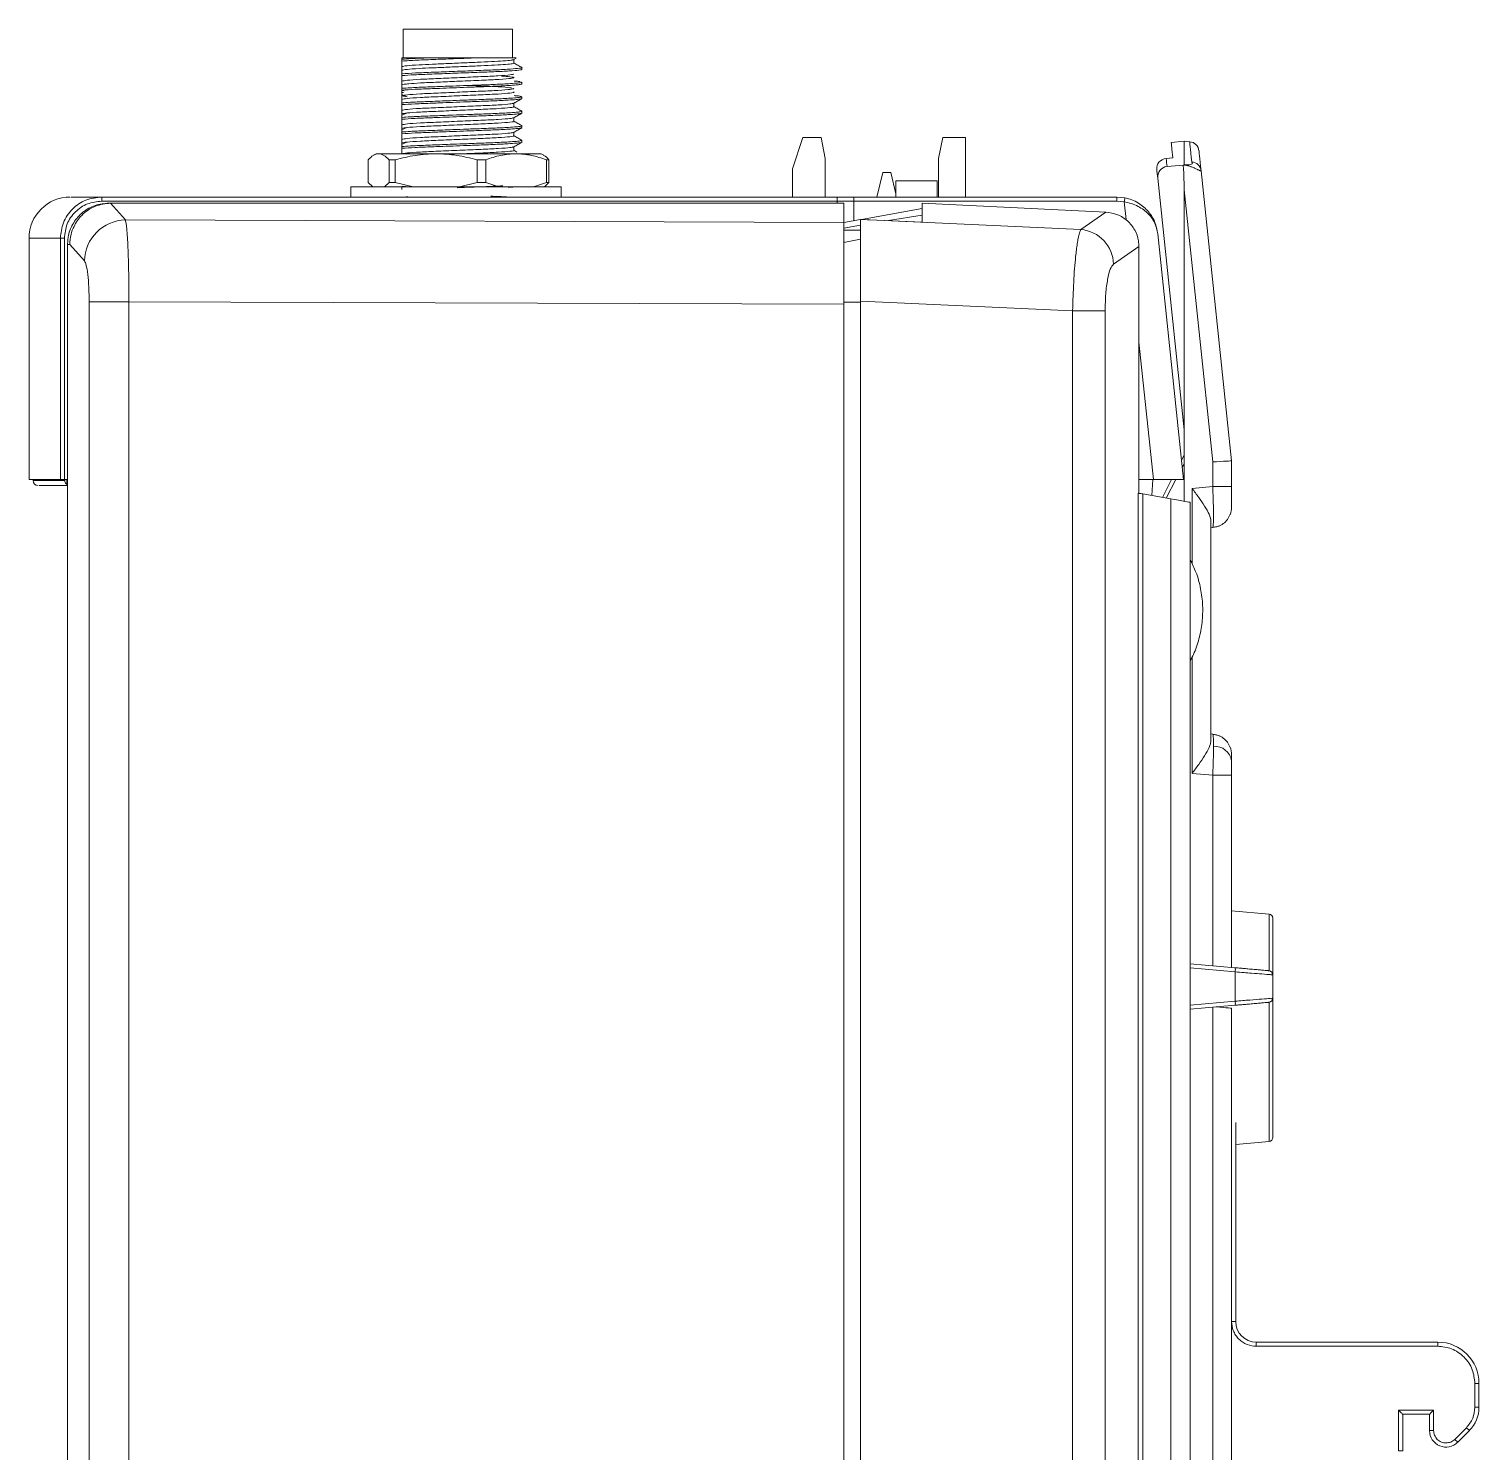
# Model space of a CAD drawing. Header units: millimetres. Extents: x 15 to 836, y 5 to 589.
# Drawn here: x 629.4 to 699.7, y 360.1 to 429 of the extents above; entities that cross this region are included whole.
import ezdxf

# ---------------------------------------------------------------- set-up
doc = ezdxf.new("R2010")
doc.units = ezdxf.units.MM

msp = doc.modelspace()

# ---------------------------------------------------------------- linework, layer by layer
at = {"color": 7, "linetype": 'Continuous', "lineweight": 15}
for p, q in [((647.541, 429.032), (647.541, 427.632)), ((652.841, 429.032), (647.541, 429.032)), ((652.841, 427.632), (652.841, 429.032)), ((647.478, 427.632), (647.478, 427.567)), ((648.763, 427.632), (651.088, 427.632)), ((652.903, 427.547), (653.021, 427.615)), ((647.478, 427.567), (647.478, 427.479)), ((647.478, 427.208), (647.478, 427.031)), ((652.894, 427.385), (652.907, 427.382)), ((652.909, 427.378), (652.909, 427.551)), ((653.291, 427.069), (653.291, 427.157)), ((647.478, 426.861), (647.478, 426.773)), ((647.478, 426.773), (647.478, 426.502)), ((647.478, 426.502), (647.478, 426.326)), ((653.27, 426.458), (653.291, 426.452)), ((653.291, 426.364), (653.291, 426.452)), ((647.463, 425.854), (647.721, 425.743)), ((647.478, 426.156), (647.478, 426.067)), ((647.478, 426.067), (647.478, 425.797)), ((647.478, 426.042), (647.586, 426.036)), ((647.478, 425.954), (647.557, 425.949)), ((647.478, 425.784), (647.478, 425.885)), ((647.563, 425.811), (647.478, 425.797)), ((647.478, 425.797), (647.478, 425.62)), ((647.478, 425.784), (647.725, 425.743)), ((647.478, 425.62), (647.478, 425.45)), ((652.909, 426.143), (652.875, 426.136)), ((653.291, 425.658), (653.291, 425.746)), ((647.721, 424.956), (647.462, 424.845)), ((647.478, 425.45), (647.478, 425.362)), ((647.478, 425.362), (647.478, 425.091)), ((647.478, 425.078), (647.478, 425.179)), ((647.478, 425.091), (647.478, 424.915)), ((647.478, 424.631), (647.478, 424.902)), ((647.478, 424.814), (647.478, 424.745)), ((652.909, 425.261), (652.909, 425.434)), ((653.27, 425.047), (653.291, 425.041)), ((653.291, 424.953), (653.291, 425.041)), ((647.721, 424.251), (647.462, 424.139)), ((647.478, 424.745), (647.478, 424.656)), ((647.478, 424.656), (647.478, 424.386)), ((647.478, 424.373), (647.478, 424.473)), ((647.478, 424.386), (647.478, 424.209)), ((647.478, 423.926), (647.478, 424.196)), ((647.478, 424.109), (647.478, 424.039)), ((652.909, 424.556), (652.909, 424.729)), ((653.27, 424.341), (653.291, 424.335)), ((653.291, 424.247), (653.291, 424.335)), ((647.721, 423.545), (647.462, 423.433)), ((647.478, 424.039), (647.478, 423.951)), ((647.478, 423.951), (647.478, 423.68)), ((647.478, 423.667), (647.478, 423.768)), ((647.478, 423.68), (647.478, 423.504)), ((647.478, 423.22), (647.478, 423.491)), ((647.478, 423.403), (647.478, 423.333)), ((652.909, 423.85), (652.909, 424.023)), ((653.27, 423.636), (653.291, 423.63)), ((653.291, 423.541), (653.291, 423.63)), ((666.419, 422.245), (666.927, 423.769)), ((666.927, 423.769), (667.803, 423.769)), ((667.803, 423.769), (668.007, 422.753)), ((673.506, 422.753), (673.709, 423.769)), ((673.709, 423.769), (674.801, 423.769)), ((673.709, 423.769), (673.709, 423.769)), ((674.801, 423.769), (674.801, 420.883)), ((685.412, 423.587), (684.787, 423.533)), ((685.679, 423.564), (685.412, 423.587)), ((685.412, 422.438), (685.412, 423.587)), ((645.838, 421.583), (645.838, 422.683)), ((645.838, 421.583), (645.838, 422.683)), ((646.222, 422.983), (646.094, 422.906)), ((646.094, 422.906), (646.094, 422.906)), ((646.222, 422.983), (646.345, 422.983)), ((646.345, 422.983), (649.137, 422.983)), ((646.853, 422.683), (647.153, 422.683)), ((646.853, 422.683), (646.853, 421.583)), ((647.153, 421.583), (647.153, 422.683)), ((647.478, 423.333), (647.478, 423.245)), ((647.478, 423.245), (647.478, 422.975)), ((649.137, 422.983), (653.014, 422.983)), ((651.121, 422.683), (651.537, 422.683)), ((651.121, 422.683), (651.121, 421.583)), ((651.537, 421.583), (651.537, 422.683)), ((652.909, 423.145), (652.909, 423.318)), ((653.053, 423.065), (652.909, 423.148)), ((653.053, 423.065), (652.909, 423.148)), ((653.014, 422.983), (654.222, 422.983)), ((653.272, 422.983), (653.272, 422.984)), ((654.222, 422.983), (654.222, 422.983)), ((654.35, 422.906), (654.222, 422.983)), ((654.35, 422.906), (654.35, 422.906)), ((654.49, 422.683), (654.49, 421.583)), ((654.49, 422.683), (654.607, 422.683)), ((654.607, 421.583), (654.607, 422.683)), ((654.607, 421.583), (654.607, 422.683)), ((668.007, 422.753), (668.007, 420.883)), ((673.506, 420.883), (673.506, 422.753)), ((684.867, 422.779), (684.541, 422.747)), ((666.419, 420.883), (666.419, 422.245)), ((670.796, 422.067), (670.511, 420.883)), ((671.186, 422.067), (670.796, 422.067)), ((671.432, 421.044), (671.186, 422.067)), ((684.581, 422.36), (685.371, 422.43)), ((687.712, 408.087), (686.234, 422.151)), ((645.003, 421.383), (645.003, 420.883)), ((645.003, 421.383), (655.203, 421.383)), ((646.058, 421.383), (645.838, 421.583)), ((646.853, 421.583), (646.633, 421.383)), ((647.153, 421.583), (646.853, 421.583)), ((648.014, 421.383), (647.153, 421.583)), ((647.478, 421.387), (647.644, 421.415)), ((647.478, 421.252), (647.478, 421.374)), ((651.121, 421.583), (650.26, 421.383)), ((651.537, 421.583), (651.121, 421.583)), ((652.178, 421.383), (651.537, 421.583)), ((654.49, 421.583), (653.849, 421.383)), ((654.386, 421.383), (654.607, 421.583)), ((654.607, 421.583), (654.49, 421.583)), ((655.203, 420.883), (655.203, 421.383)), ((671.432, 421.672), (671.432, 420.883)), ((671.432, 421.672), (673.432, 421.672)), ((673.432, 420.883), (673.432, 421.672)), ((684.13, 421.798), (685.412, 409.593)), ((632.918, 420.683), (668.589, 420.683)), ((632.923, 420.883), (668.591, 420.883)), ((633.272, 420.587), (633.37, 420.587)), ((634.062, 419.768), (633.342, 420.587)), ((633.342, 420.587), (633.37, 420.587)), ((633.37, 420.587), (668.912, 420.587)), ((647.624, 420.882), (647.74, 420.901)), ((668.589, 420.683), (668.589, 420.587)), ((668.589, 420.683), (669.389, 420.683)), ((668.591, 420.883), (669.386, 420.883)), ((668.912, 420.587), (668.912, 419.648)), ((669.386, 420.883), (682.148, 420.883)), ((669.389, 419.725), (669.389, 420.683)), ((669.389, 420.683), (682.153, 420.683)), ((672.712, 420.587), (681.616, 420.147)), ((672.712, 419.67), (672.712, 420.587)), ((682.148, 420.883), (682.538, 420.844)), ((682.153, 420.683), (682.505, 420.648)), ((685.412, 421.233), (685.412, 409.593)), ((686.8, 408.035), (685.412, 421.233)), ((669.758, 419.792), (672.712, 420.327)), ((672.712, 420.01), (671.073, 419.737)), ((680.406, 419.304), (681.616, 420.147)), ((668.912, 419.648), (634.062, 419.768)), ((668.912, 419.639), (669.712, 419.784)), ((668.912, 415.682), (668.912, 419.648)), ((669.712, 419.511), (668.912, 419.378)), ((668.912, 419.282), (669.712, 419.272)), ((669.712, 415.835), (669.712, 419.794)), ((670.159, 419.775), (680.406, 419.304)), ((670.159, 419.775), (672.712, 419.67)), ((629.389, 418.883), (629.389, 407.183)), ((630.91, 418.883), (631.104, 418.883)), ((630.91, 407.183), (630.91, 418.883)), ((631.104, 407.183), (631.104, 418.883)), ((631.266, 418.78), (631.257, 418.587)), ((631.257, 418.587), (631.257, 269.087)), ((631.257, 418.587), (631.367, 418.587)), ((632.078, 417.785), (631.367, 418.587)), ((668.912, 418.679), (669.712, 418.838)), ((668.912, 418.688), (668.959, 418.688)), ((683.22, 418.475), (681.986, 417.621)), ((683.22, 418.475), (683.22, 406.512)), ((684.137, 419.092), (685.389, 407.183)), ((632.305, 415.801), (634.235, 415.801)), ((632.305, 271.873), (632.305, 415.801)), ((634.235, 415.801), (668.912, 415.682)), ((634.235, 271.873), (634.235, 415.801)), ((668.912, 271.993), (668.912, 415.682)), ((669.712, 415.835), (680.004, 415.362)), ((669.712, 271.839), (669.712, 415.835)), ((680.004, 415.362), (680.004, 272.312)), ((681.581, 415.362), (680.004, 415.362)), ((681.581, 415.362), (681.581, 272.312)), ((685.412, 409.593), (685.412, 406.125)), ((685.412, 408.356), (685.29, 408.12)), ((686.8, 406.837), (686.8, 408.035)), ((687.712, 406.837), (687.712, 408.087)), ((629.389, 407.183), (630.91, 407.183)), ((629.589, 407.183), (629.589, 407.133)), ((630.91, 407.183), (631.104, 407.183)), ((631.104, 407.183), (631.218, 407.183)), ((631.121, 407.133), (631.121, 407.183)), ((631.218, 406.943), (631.218, 407.183)), ((683.92, 407.183), (683.22, 407.183)), ((683.889, 407.183), (683.848, 406.401)), ((685.389, 407.183), (683.92, 407.183)), ((684.807, 407.183), (684.357, 406.311)), ((631.257, 406.92), (631.218, 406.943)), ((683.179, 281.156), (683.179, 406.519)), ((683.413, 281.197), (683.413, 406.478)), ((683.413, 406.478), (684.765, 406.239)), ((686.8, 406.837), (685.8, 406.75)), ((687.712, 406.837), (686.8, 406.837)), ((684.765, 406.239), (684.765, 281.435)), ((685.712, 281.602), (685.712, 406.072)), ((686.712, 394.523), (686.712, 405.152)), ((686.8, 404.845), (686.712, 404.837)), ((686.8, 404.845), (686.807, 404.865)), ((686.8, 394.83), (686.712, 394.837)), ((685.8, 392.925), (686.8, 392.837)), ((686.8, 383.592), (686.8, 392.837)), ((687.712, 392.837), (686.8, 392.837)), ((687.712, 383.512), (687.712, 392.837)), ((689.53, 386.103), (687.712, 386.262)), ((689.53, 386.103), (689.53, 383.353)), ((685.712, 383.687), (687.887, 383.497)), ((687.887, 383.298), (687.887, 381.877)), ((689.65, 383.159), (689.712, 383.154)), ((689.712, 382.021), (689.712, 383.154)), ((687.887, 381.678), (685.712, 381.487)), ((686.8, 303.592), (686.8, 381.582)), ((687.712, 303.512), (687.712, 381.531)), ((689.53, 381.821), (689.53, 375.071)), ((687.912, 375.992), (687.912, 366.337)), ((687.912, 374.93), (689.53, 375.071)), ((687.712, 366.337), (687.912, 366.337)), ((688.912, 365.337), (688.912, 365.137)), ((697.712, 365.337), (688.912, 365.337)), ((697.712, 365.137), (688.912, 365.137)), ((697.712, 365.137), (697.712, 365.337)), ((699.512, 362.178), (699.512, 363.337)), ((699.512, 363.337), (699.712, 363.337)), ((699.712, 362.178), (699.712, 363.337)), ((699.512, 362.178), (699.712, 362.178)), ((695.812, 362.037), (697.512, 362.037)), ((695.812, 360.057), (695.812, 362.037)), ((696.012, 360.057), (696.012, 361.837)), ((696.012, 361.837), (697.312, 361.837)), ((697.312, 361.837), (697.312, 361.046)), ((697.512, 362.037), (697.512, 361.046)), ((697.512, 361.046), (697.312, 361.046)), ((698.537, 360.622), (699.102, 361.188)), ((698.678, 360.481), (699.244, 361.046)), ((699.102, 361.188), (699.244, 361.046)), ((698.537, 360.622), (698.678, 360.481)), ((696.012, 360.057), (695.812, 360.057))]:
    msp.add_line(p, q, dxfattribs=at)
at = {"color": 8, "linetype": 'Continuous', "lineweight": 15}
for p, q in [((682.505, 420.648), (682.594, 419.795)), ((629.389, 418.883), (630.91, 418.883)), ((669.712, 415.786), (668.912, 415.786)), ((683.22, 413.84), (683.92, 407.183)), ((685.412, 407.954), (685.326, 407.785)), ((685.015, 407.183), (684.547, 406.278)), ((631.121, 407.133), (629.589, 407.133)), ((685.8, 403.085), (685.8, 406.75)), ((685.8, 392.925), (685.8, 398.571)), ((687.887, 383.298), (685.712, 383.488)), ((685.712, 381.687), (687.887, 381.877))]:
    msp.add_line(p, q, dxfattribs=at)
at = {"color": 7, "linetype": 'Continuous', "lineweight": 15, "flags": 128}
for points in [[(684.787, 423.533), (684.796, 423.449), (684.823, 423.197), (684.867, 422.779)], [(683.179, 406.519), (683.191, 406.517), (683.212, 406.513), (683.241, 406.508), (683.277, 406.502), (683.319, 406.494), (683.365, 406.486), (683.413, 406.478)], [(685.712, 406.072), (685.695, 406.076), (685.641, 406.085), (685.555, 406.1), (685.438, 406.121), (685.295, 406.146), (685.131, 406.175), (684.952, 406.206), (684.765, 406.239)], [(687.142, 404.938), (686.982, 404.878), (686.8, 404.845)], [(687.142, 394.737), (686.982, 394.797), (686.8, 394.83)], [(687.712, 381.531), (687.695, 381.533), (687.642, 381.537), (687.557, 381.545), (687.442, 381.555), (687.301, 381.567), (687.139, 381.581), (686.962, 381.597)], [(696.012, 361.837), (696.009, 361.84), (696, 361.849), (695.986, 361.864), (695.966, 361.884), (695.941, 361.909), (695.912, 361.937), (695.881, 361.969), (695.847, 362.003), (695.812, 362.037)], [(697.512, 362.037), (697.478, 362.003), (697.444, 361.969), (697.412, 361.937), (697.384, 361.909), (697.359, 361.884), (697.339, 361.864), (697.325, 361.849), (697.316, 361.84), (697.312, 361.837)]]:
    msp.add_lwpolyline(points, dxfattribs=at)
at = {"color": 7, "linetype": 'Continuous', "lineweight": 15}
for centre, radius, start, end in [((685.635, 423.066), 0.5, 6, 85.00001), ((685.745, 422.096), 0.493, 6.4393, 85.81249), ((631.389, 418.883), 2, 90, 180), ((634.834, 420.733), 1.916, 175.50883, 181.49303), ((680.239, 420.733), 1.915, 358.50486, 4.49407), ((680.614, 421.075), 1.938, 347.28282, 353.16937), ((634.1, 417.746), 2.022, 91.07086, 178.8904), ((680.26, 417.584), 1.727, 1.24154, 85.13566), ((629.839, 407.133), 0.25, 180, 270), ((686.712, 405.841), 1, 338.3159, 0), ((686.875, 393.394), 0.851, 10.01545, 92.66585), ((686.712, 393.834), 1, 0, 21.6841), ((689.512, 385.904), 0.2, 0, 85), ((687.31, 383.397), 0.585, 350.19735, 9.80265), ((689.512, 383.154), 0.2, 0, 85), ((687.31, 381.777), 0.585, 350.19747, 9.80253), ((689.512, 382.021), 0.2, 275, 0), ((689.512, 375.271), 0.2, 275, 360), ((688.912, 366.337), 1, 180, 270), ((697.712, 363.337), 2, 0, 90), ((698.112, 362.178), 1.6, 315, 0), ((698.112, 361.046), 0.8, 180, 315)]:
    msp.add_arc(centre, radius, start, end, dxfattribs=at)
for centre, major_axis, ratio, start_param, end_param in [((673.939, 529.569), (11.431, -108.754), 0.009145, 0.086787, 0.171647), ((668.591, 420.683), (0, 0.2), 0.013091, 0, 1.570796), ((669.386, 420.683), (0, 0.2), 0.013091, 4.712389, 6.283185), ((685.334, 415.108), (114.179, -5.264), 0.034995, 1.705712, 1.709655), ((686.712, 408.035), (1, 0.052), 0.004572, 4.799416, 6.283185)]:
    msp.add_ellipse(centre, major_axis=major_axis, ratio=ratio, start_param=start_param, end_param=end_param, dxfattribs=at)
for points, knots in [([(651.088, 427.632), (650.759, 427.62), (650.1, 427.595), (649.088, 427.556), (648.129, 427.522), (647.703, 427.493), (647.478, 427.479)], [0, 0, 0, 0, 0.238091, 0.476182, 0.724575, 1, 1, 1, 1]), ([(647.478, 427.632), (647.622, 427.632), (647.915, 427.632), (648.477, 427.632), (648.763, 427.632)], [0, 0, 0, 0, 0.490968, 1, 1, 1, 1]), ([(648.763, 427.632), (648.465, 427.62), (647.947, 427.6), (647.618, 427.577), (647.478, 427.567)], [0, 0, 0, 0, 0.5744537, 1, 1, 1, 1]), ([(651.088, 427.632), (651.392, 427.632), (652, 427.632), (652.653, 427.632), (653.02, 427.632), (653.013, 427.632), (653.011, 427.632)], [0, 0, 0, 0, 0.276951, 0.554382, 0.829093, 1, 1, 1, 1]), ([(647.478, 427.454), (647.478, 427.483), (647.478, 427.518), (647.478, 427.546), (647.478, 427.551)], [0, 0, 0, 0, 0.809986, 1, 1, 1, 1]), ([(652.877, 427.547), (652.867, 427.54), (652.84, 427.523), (652.53, 427.492), (652.006, 427.457), (651.319, 427.427), (650.534, 427.393), (649.711, 427.357), (648.937, 427.324), (648.225, 427.291), (647.649, 427.249), (647.535, 427.221), (647.478, 427.208)], [0, 0, 0, 0, 0.061595, 0.162138, 0.262201, 0.358336, 0.457341, 0.558225, 0.656484, 0.753062, 0.877575, 1, 1, 1, 1]), ([(647.478, 427.479), (647.478, 427.455), (647.478, 427.383), (647.478, 427.273), (647.478, 427.231), (647.478, 427.208)], [0, 0, 0, 0, 0.181004, 0.543206, 1, 1, 1, 1]), ([(652.896, 427.378), (652.885, 427.369), (652.859, 427.349), (652.532, 427.315), (652.006, 427.28), (651.319, 427.25), (650.534, 427.216), (649.711, 427.181), (648.937, 427.148), (648.225, 427.115), (647.649, 427.073), (647.535, 427.045), (647.478, 427.031)], [0, 0, 0, 0, 0.082115, 0.18046, 0.278334, 0.372367, 0.469207, 0.567885, 0.663995, 0.75846, 0.880252, 1, 1, 1, 1]), ([(647.478, 426.861), (647.677, 426.875), (648.075, 426.901), (648.992, 426.935), (650.023, 426.975), (651.079, 427.015), (652.03, 427.049), (652.787, 427.088), (653.178, 427.126), (653.338, 427.147), (653.291, 427.157), (653.291, 427.157)], [0, 0, 0, 0, 0.128033, 0.256066, 0.384068, 0.512087, 0.640117, 0.768119, 0.896133, 0.999975, 1, 1, 1, 1]), ([(647.478, 426.773), (647.667, 426.786), (648.046, 426.811), (648.924, 426.845), (649.934, 426.883), (650.993, 426.924), (651.957, 426.958), (652.734, 426.996), (653.166, 427.036), (653.34, 427.058), (653.291, 427.069), (653.291, 427.069)], [0, 0, 0, 0, 0.122709, 0.245419, 0.373416, 0.501426, 0.629453, 0.757451, 0.885457, 0.999975, 1, 1, 1, 1]), ([(647.478, 427.031), (647.478, 427.026), (647.478, 427.017), (647.478, 426.963), (647.478, 426.916), (647.478, 426.879), (647.478, 426.861)], [0, 0, 0, 0, 0.431061, 0.646292, 0.823018, 1, 1, 1, 1]), ([(653.286, 427.163), (653.222, 427.2), (653.094, 427.274), (652.967, 427.348), (652.903, 427.385)], [0, 0, 0, 0, 0.50005, 1, 1, 1, 1]), ([(647.478, 426.502), (647.539, 426.517), (647.661, 426.545), (648.323, 426.592), (649.228, 426.631), (650.28, 426.676), (651.32, 426.721), (652.188, 426.76), (652.792, 426.807), (652.871, 426.835), (652.909, 426.849)], [0, 0, 0, 0, 0.125124, 0.25208, 0.374054, 0.500628, 0.626414, 0.748758, 0.87607, 1, 1, 1, 1]), ([(653.291, 426.452), (653.275, 426.443), (653.245, 426.428), (653.014, 426.402), (652.611, 426.373), (651.926, 426.34), (651.19, 426.314), (650.524, 426.288), (649.832, 426.262), (648.943, 426.228), (648.332, 426.205), (648.01, 426.189), (647.768, 426.176), (647.604, 426.165), (647.478, 426.156)], [0, 0, 0, 0, 0.089836, 0.161667, 0.251339, 0.375868, 0.498131, 0.542001, 0.625698, 0.75123, 0.872884, 0.887724, 0.913883, 1, 1, 1, 1]), ([(647.808, 426.376), (647.721, 426.367), (647.548, 426.35), (647.501, 426.334), (647.478, 426.326)], [0, 0, 0, 0, 0.5067354, 1, 1, 1, 1]), ([(653.291, 426.364), (653.275, 426.355), (653.245, 426.34), (653.014, 426.314), (652.611, 426.285), (651.926, 426.252), (651.19, 426.225), (650.524, 426.2), (649.955, 426.178), (649.391, 426.157), (648.76, 426.133), (648.06, 426.107), (647.675, 426.081), (647.478, 426.067)], [0, 0, 0, 0, 0.089833, 0.161664, 0.25134, 0.375869, 0.498132, 0.542001, 0.6257, 0.705931, 0.751631, 0.873286, 1, 1, 1, 1]), ([(647.478, 426.156), (647.478, 426.178), (647.478, 426.239), (647.478, 426.31), (647.478, 426.321), (647.478, 426.326)], [0, 0, 0, 0, 0.215215, 0.6056916, 1, 1, 1, 1]), ([(647.808, 426.376), (647.981, 426.389), (648.347, 426.417), (649.189, 426.452), (649.832, 426.48), (650.136, 426.494)], [0, 0, 0, 0, 0.3212121, 0.6796407, 1, 1, 1, 1]), ([(652.908, 426.669), (652.852, 426.654), (652.74, 426.624), (652.051, 426.576), (651.104, 426.536), (650.211, 426.497), (649.726, 426.476), (649.591, 426.47)], [0, 0, 0, 0, 0.227069, 0.458082, 0.680195, 0.910972, 1, 1, 1, 1]), ([(650.791, 426.294), (650.965, 426.286), (651.476, 426.264), (652.178, 426.232), (652.716, 426.192), (652.788, 426.171), (652.812, 426.164)], [0, 0, 0, 0, 0.167726, 0.494497, 0.834538, 1, 1, 1, 1]), ([(652.82, 426.653), (652.857, 426.66), (652.976, 426.68), (652.81, 426.71), (652.454, 426.736), (652.304, 426.747)], [0, 0, 0, 0, 0.208649, 0.66667, 1, 1, 1, 1]), ([(652.904, 426.671), (652.906, 426.672), (652.973, 426.686), (652.845, 426.7), (652.72, 426.713)], [0, 0, 0, 0, 0.025021, 1, 1, 1, 1]), ([(652.918, 426.506), (652.952, 426.504), (653.091, 426.494), (653.156, 426.485), (653.205, 426.478)], [0, 0, 0, 0, 0.240849, 1, 1, 1, 1]), ([(652.909, 426.143), (652.871, 426.129), (652.792, 426.102), (652.188, 426.054), (651.32, 426.015), (650.28, 425.971), (649.228, 425.925), (648.323, 425.886), (647.661, 425.84), (647.539, 425.811), (647.478, 425.797)], [0, 0, 0, 0, 0.12393, 0.251242, 0.373586, 0.499372, 0.625946, 0.74792, 0.874876, 1, 1, 1, 1]), ([(652.875, 425.974), (652.888, 425.972), (652.975, 425.955), (652.751, 425.925), (652.199, 425.878), (651.317, 425.839), (650.281, 425.794), (649.228, 425.749), (648.323, 425.71), (647.661, 425.663), (647.539, 425.635), (647.478, 425.62)], [0, 0, 0, 0, 0.02134, 0.142626, 0.267221, 0.386953, 0.510056, 0.633928, 0.753299, 0.877546, 1, 1, 1, 1]), ([(653.291, 425.746), (653.275, 425.738), (653.245, 425.722), (653.014, 425.697), (652.611, 425.668), (651.926, 425.634), (651.19, 425.608), (650.524, 425.582), (649.832, 425.556), (648.943, 425.523), (648.332, 425.499), (648.01, 425.483), (647.768, 425.471), (647.604, 425.459), (647.478, 425.45)], [0, 0, 0, 0, 0.089836, 0.161667, 0.251339, 0.375868, 0.498131, 0.542001, 0.625698, 0.75123, 0.872885, 0.887724, 0.913883, 1, 1, 1, 1]), ([(653.27, 425.652), (653.257, 425.645), (653.229, 425.632), (653.012, 425.609), (652.611, 425.579), (651.925, 425.546), (651.19, 425.52), (650.524, 425.494), (649.955, 425.473), (649.391, 425.451), (648.76, 425.427), (648.06, 425.401), (647.675, 425.375), (647.478, 425.362)], [0, 0, 0, 0, 0.069728, 0.143147, 0.234803, 0.362083, 0.487047, 0.531885, 0.617432, 0.699435, 0.746144, 0.870487, 1, 1, 1, 1]), ([(652.903, 425.431), (652.967, 425.468), (653.095, 425.541), (653.222, 425.615), (653.286, 425.652)], [0, 0, 0, 0, 0.499917, 1, 1, 1, 1]), ([(652.909, 425.434), (652.971, 425.47), (653.097, 425.543), (653.222, 425.615), (653.286, 425.652)], [0, 0, 0, 0, 0.491695, 1, 1, 1, 1]), ([(652.916, 425.801), (652.95, 425.799), (653.089, 425.789), (653.238, 425.77), (653.272, 425.755), (653.291, 425.746)], [0, 0, 0, 0, 0.1265093, 0.5146235, 1, 1, 1, 1]), ([(652.876, 425.43), (652.842, 425.419), (652.766, 425.393), (652.186, 425.349), (651.32, 425.31), (650.28, 425.265), (649.228, 425.219), (648.323, 425.181), (647.661, 425.134), (647.539, 425.105), (647.478, 425.091)], [0, 0, 0, 0, 0.104932, 0.235005, 0.360002, 0.488516, 0.617834, 0.742453, 0.872163, 1, 1, 1, 1]), ([(652.876, 425.268), (652.888, 425.266), (652.975, 425.25), (652.751, 425.22), (652.199, 425.172), (651.317, 425.133), (650.281, 425.089), (649.228, 425.043), (648.323, 425.004), (647.661, 424.958), (647.539, 424.929), (647.478, 424.915)], [0, 0, 0, 0, 0.020828, 0.142177, 0.266837, 0.386632, 0.509799, 0.633736, 0.75317, 0.877482, 1, 1, 1, 1]), ([(653.291, 425.041), (653.275, 425.032), (653.245, 425.017), (653.014, 424.991), (652.611, 424.962), (651.926, 424.929), (651.19, 424.902), (650.524, 424.877), (649.832, 424.851), (648.943, 424.817), (648.332, 424.794), (648.01, 424.778), (647.768, 424.765), (647.604, 424.753), (647.478, 424.745)], [0, 0, 0, 0, 0.089836, 0.161667, 0.251339, 0.375868, 0.498131, 0.542001, 0.625698, 0.75123, 0.872885, 0.887724, 0.913883, 1, 1, 1, 1]), ([(653.27, 424.946), (653.257, 424.94), (653.229, 424.926), (653.012, 424.903), (652.611, 424.874), (651.925, 424.84), (651.19, 424.814), (650.524, 424.789), (649.955, 424.767), (649.391, 424.746), (648.76, 424.722), (648.06, 424.696), (647.675, 424.67), (647.478, 424.656)], [0, 0, 0, 0, 0.069728, 0.143147, 0.234803, 0.362083, 0.487047, 0.531885, 0.617432, 0.699435, 0.746144, 0.870487, 1, 1, 1, 1]), ([(652.903, 424.725), (652.967, 424.762), (653.095, 424.836), (653.222, 424.91), (653.286, 424.947)], [0, 0, 0, 0, 0.499917, 1, 1, 1, 1]), ([(653.286, 425.047), (653.222, 425.083), (653.097, 425.156), (652.971, 425.229), (652.909, 425.265)], [0, 0, 0, 0, 0.5083094, 1, 1, 1, 1]), ([(653.286, 425.047), (653.222, 425.083), (653.097, 425.156), (652.971, 425.229), (652.909, 425.265)], [0, 0, 0, 0, 0.5083093, 1, 1, 1, 1]), ([(652.909, 424.729), (652.971, 424.764), (653.097, 424.837), (653.222, 424.91), (653.286, 424.947)], [0, 0, 0, 0, 0.491695, 1, 1, 1, 1]), ([(652.876, 424.725), (652.842, 424.713), (652.766, 424.688), (652.186, 424.643), (651.32, 424.604), (650.28, 424.56), (649.228, 424.514), (648.323, 424.475), (647.661, 424.429), (647.539, 424.4), (647.478, 424.386)], [0, 0, 0, 0, 0.104932, 0.235005, 0.360001, 0.488516, 0.617834, 0.742453, 0.872163, 1, 1, 1, 1]), ([(652.909, 424.556), (652.909, 424.556), (652.976, 424.541), (652.742, 424.515), (652.202, 424.467), (651.316, 424.428), (650.281, 424.383), (649.228, 424.337), (648.323, 424.299), (647.661, 424.252), (647.539, 424.224), (647.478, 424.209)], [0, 0, 0, 0, 0.000021, 0.123948, 0.251257, 0.373598, 0.499382, 0.625953, 0.747925, 0.874879, 1, 1, 1, 1]), ([(653.291, 424.335), (653.275, 424.327), (653.245, 424.311), (653.014, 424.286), (652.611, 424.256), (651.926, 424.223), (651.19, 424.197), (650.524, 424.171), (649.832, 424.145), (648.943, 424.112), (648.332, 424.088), (648.01, 424.072), (647.768, 424.059), (647.604, 424.048), (647.478, 424.039)], [0, 0, 0, 0, 0.089836, 0.161667, 0.251339, 0.375868, 0.498131, 0.542001, 0.625698, 0.75123, 0.872885, 0.887724, 0.913883, 1, 1, 1, 1]), ([(653.27, 424.241), (653.257, 424.234), (653.229, 424.221), (653.012, 424.198), (652.611, 424.168), (651.925, 424.135), (651.19, 424.109), (650.524, 424.083), (649.955, 424.062), (649.391, 424.04), (648.76, 424.016), (648.06, 423.99), (647.675, 423.964), (647.478, 423.951)], [0, 0, 0, 0, 0.069728, 0.143147, 0.234803, 0.362083, 0.487047, 0.531885, 0.617432, 0.699435, 0.746144, 0.870487, 1, 1, 1, 1]), ([(652.903, 424.019), (652.967, 424.056), (653.095, 424.13), (653.222, 424.204), (653.286, 424.241)], [0, 0, 0, 0, 0.499917, 1, 1, 1, 1]), ([(653.286, 424.341), (653.222, 424.378), (653.097, 424.451), (652.971, 424.523), (652.909, 424.559)], [0, 0, 0, 0, 0.5083008, 1, 1, 1, 1]), ([(653.286, 424.341), (653.222, 424.378), (653.097, 424.451), (652.971, 424.523), (652.909, 424.559)], [0, 0, 0, 0, 0.5083093, 1, 1, 1, 1]), ([(652.909, 424.023), (652.971, 424.059), (653.097, 424.132), (653.222, 424.204), (653.286, 424.241)], [0, 0, 0, 0, 0.491695, 1, 1, 1, 1]), ([(652.876, 424.019), (652.842, 424.008), (652.766, 423.982), (652.186, 423.938), (651.32, 423.899), (650.28, 423.854), (649.228, 423.808), (648.323, 423.77), (647.661, 423.723), (647.539, 423.694), (647.478, 423.68)], [0, 0, 0, 0, 0.104932, 0.235005, 0.360001, 0.488516, 0.617834, 0.742453, 0.872163, 1, 1, 1, 1]), ([(652.876, 423.857), (652.888, 423.855), (652.975, 423.838), (652.751, 423.809), (652.199, 423.761), (651.317, 423.722), (650.281, 423.678), (649.228, 423.632), (648.323, 423.593), (647.661, 423.547), (647.539, 423.518), (647.478, 423.504)], [0, 0, 0, 0, 0.020828, 0.142177, 0.266837, 0.386632, 0.509799, 0.633736, 0.75317, 0.877482, 1, 1, 1, 1]), ([(653.291, 423.63), (653.275, 423.621), (653.245, 423.606), (653.014, 423.58), (652.611, 423.551), (651.926, 423.517), (651.19, 423.491), (650.524, 423.466), (649.832, 423.44), (648.943, 423.406), (648.332, 423.382), (648.01, 423.367), (647.768, 423.354), (647.604, 423.342), (647.478, 423.333)], [0, 0, 0, 0, 0.089836, 0.161667, 0.251339, 0.375868, 0.498131, 0.542001, 0.625698, 0.75123, 0.872885, 0.887724, 0.913883, 1, 1, 1, 1]), ([(653.27, 423.535), (653.257, 423.529), (653.229, 423.515), (653.012, 423.492), (652.611, 423.463), (651.925, 423.429), (651.19, 423.403), (650.524, 423.377), (649.955, 423.356), (649.391, 423.335), (648.76, 423.311), (648.06, 423.284), (647.675, 423.258), (647.478, 423.245)], [0, 0, 0, 0, 0.069728, 0.143147, 0.234803, 0.362083, 0.487047, 0.531885, 0.617432, 0.699435, 0.746144, 0.870487, 1, 1, 1, 1]), ([(652.903, 423.314), (652.967, 423.351), (653.095, 423.425), (653.222, 423.499), (653.286, 423.536)], [0, 0, 0, 0, 0.499917, 1, 1, 1, 1]), ([(653.286, 423.635), (653.222, 423.672), (653.097, 423.745), (652.971, 423.818), (652.909, 423.854)], [0, 0, 0, 0, 0.5083008, 1, 1, 1, 1]), ([(653.286, 423.635), (653.222, 423.672), (653.097, 423.745), (652.971, 423.818), (652.909, 423.854)], [0, 0, 0, 0, 0.508301, 1, 1, 1, 1]), ([(652.909, 423.318), (652.971, 423.353), (653.097, 423.426), (653.222, 423.499), (653.286, 423.536)], [0, 0, 0, 0, 0.491695, 1, 1, 1, 1]), ([(645.838, 422.683), (645.92, 422.767), (646.087, 422.937), (646.259, 422.968), (646.345, 422.983)], [0, 0, 0, 0, 0.495796, 1, 1, 1, 1]), ([(646.345, 422.983), (646.43, 422.968), (646.602, 422.938), (646.769, 422.769), (646.853, 422.683)], [0, 0, 0, 0, 0.495074, 1, 1, 1, 1]), ([(647.153, 422.683), (647.476, 422.767), (648.127, 422.937), (648.798, 422.968), (649.137, 422.983)], [0, 0, 0, 0, 0.495795, 1, 1, 1, 1]), ([(652.876, 423.314), (652.842, 423.302), (652.766, 423.277), (652.186, 423.232), (651.32, 423.193), (650.28, 423.149), (649.228, 423.103), (648.323, 423.064), (647.661, 423.018), (647.539, 422.989), (647.478, 422.975)], [0, 0, 0, 0, 0.104932, 0.235005, 0.360001, 0.488516, 0.617834, 0.742453, 0.872163, 1, 1, 1, 1]), ([(649.137, 422.983), (649.469, 422.968), (650.14, 422.938), (650.792, 422.769), (651.121, 422.683)], [0, 0, 0, 0, 0.495073, 1, 1, 1, 1]), ([(652.909, 423.145), (652.909, 423.145), (652.977, 423.13), (652.742, 423.104), (652.2, 423.056), (651.393, 423.02), (650.792, 422.994), (650.529, 422.983)], [0, 0, 0, 0, 0.000044, 0.264431, 0.536032, 0.797034, 1, 1, 1, 1]), ([(651.537, 422.683), (651.777, 422.767), (652.262, 422.937), (652.762, 422.968), (653.014, 422.983)], [0, 0, 0, 0, 0.495796, 1, 1, 1, 1]), ([(653.014, 422.983), (653.261, 422.968), (653.76, 422.938), (654.245, 422.769), (654.49, 422.683)], [0, 0, 0, 0, 0.495074, 1, 1, 1, 1]), ([(654.607, 422.683), (654.524, 422.778), (654.439, 422.876), (654.352, 422.903), (654.349, 422.904)], [0, 0, 0, 0, 0.968839, 1, 1, 1, 1]), ([(684.541, 422.747), (684.404, 422.734), (684.275, 422.666), (684.109, 422.472), (684.072, 422.349), (684.084, 422.233)], [0, 0, 0, 0, 0.5, 0.5, 1, 1, 1, 1]), ([(684.581, 422.36), (684.447, 422.348), (684.321, 422.278), (684.155, 422.069), (684.116, 421.932), (684.13, 421.798)], [0, 0, 0, 0, 0.5, 0.5, 1, 1, 1, 1]), ([(685.412, 422.438), (685.412, 422.438), (685.412, 422.438), (685.412, 422.437), (685.412, 422.437), (685.412, 422.437), (685.412, 422.437), (685.411, 422.437), (685.41, 422.437), (685.409, 422.436), (685.406, 422.436), (685.401, 422.435), (685.397, 422.434), (685.389, 422.433), (685.38, 422.432), (685.371, 422.43)], [0, 0, 0, 0, 0.00000077587, 0.00000077587, 0.00000077587, 0.00000196551, 0.00000196551, 0.00000196551, 0.00000542779, 0.00000542779, 0.00000542779, 0.00001900701, 0.00001900701, 0.00001900701, 0.00004681151, 0.00004681151, 0.00004681151, 0.00004681151]), ([(686.234, 422.151), (686.234, 422.149), (686.233, 422.145), (686.222, 422.146), (686.203, 422.153), (686.174, 422.165), (686.134, 422.183), (686.083, 422.206), (686.02, 422.235), (685.956, 422.264), (685.886, 422.296), (685.799, 422.333), (685.698, 422.371), (685.599, 422.4), (685.527, 422.416), (685.452, 422.426), (685.4, 422.429), (685.371, 422.43)], [0, 0, 0, 0, 0.055015, 0.112893, 0.173986, 0.238591, 0.306959, 0.379303, 0.455804, 0.536611, 0.58408, 0.660148, 0.778105, 0.838225, 0.890429, 0.939616, 1, 1, 1, 1]), ([(685.781, 422.588), (685.781, 422.585), (685.783, 422.578), (685.793, 422.564), (685.816, 422.534), (685.812, 422.499), (685.752, 422.467), (685.679, 422.45), (685.595, 422.44), (685.509, 422.435), (685.445, 422.437), (685.412, 422.438)], [0, 0, 0, 0, 0.038603, 0.090355, 0.194301, 0.438673, 0.578881, 0.715322, 0.813073, 0.906437, 1, 1, 1, 1]), ([(650.157, 421.335), (650.315, 421.341), (650.593, 421.352), (651.188, 421.375), (651.833, 421.397), (652.219, 421.417), (652.372, 421.425)], [0, 0, 0, 0, 0.190619, 0.334644, 0.736037, 1, 1, 1, 1]), ([(652.636, 421.35), (652.782, 421.359), (652.957, 421.37), (653.048, 421.381), (653.064, 421.383)], [0, 0, 0, 0, 0.827154, 1, 1, 1, 1]), ([(630.91, 418.883), (630.938, 419.138), (630.98, 419.528), (631.234, 419.993), (631.57, 420.403), (632.135, 420.793), (632.66, 420.853), (632.923, 420.883)], [0, 0, 0, 0, 0.242736, 0.36978, 0.500303, 0.749609, 1, 1, 1, 1]), ([(631.104, 418.883), (631.132, 419.12), (631.187, 419.593), (631.608, 420.188), (632.207, 420.602), (632.681, 420.656), (632.918, 420.683)], [0, 0, 0, 0, 0.2499655, 0.4997269, 0.7494105, 1, 1, 1, 1]), ([(633.272, 420.587), (633.044, 420.565), (632.588, 420.52), (631.981, 420.171), (631.525, 419.658), (631.317, 419.157), (631.276, 418.857), (631.266, 418.78)], [0, 0, 0, 0, 0.231051, 0.462133, 0.692323, 0.920702, 1, 1, 1, 1]), ([(631.367, 418.587), (631.379, 418.748), (631.402, 419.05), (631.587, 419.539), (631.876, 419.95), (632.252, 420.258), (632.709, 420.511), (633.092, 420.557), (633.342, 420.587)], [0, 0, 0, 0, 0.155339, 0.290654, 0.50041, 0.631155, 0.758173, 1, 1, 1, 1]), ([(631.45, 420.883), (631.439, 420.883), (631.406, 420.883), (631.852, 420.883), (632.566, 420.883), (632.923, 420.883)], [0, 0, 0, 0, 0.20008, 0.599954, 1, 1, 1, 1]), ([(652.629, 420.883), (652.41, 420.895), (652.166, 420.909), (651.822, 420.922), (651.787, 420.923)], [0, 0, 0, 0, 0.898937, 1, 1, 1, 1]), ([(682.505, 420.648), (682.62, 420.624), (682.859, 420.575), (683.287, 420.391), (683.71, 420.068), (684.033, 419.603), (684.103, 419.262), (684.137, 419.092)], [0, 0, 0, 0, 0.121536, 0.251138, 0.500842, 0.750756, 1, 1, 1, 1]), ([(682.538, 420.844), (682.651, 420.816), (682.886, 420.756), (683.302, 420.543), (683.713, 420.178), (684.03, 419.659), (684.101, 419.281), (684.137, 419.092)], [0, 0, 0, 0, 0.120122, 0.250726, 0.500134, 0.749868, 1, 1, 1, 1]), ([(681.616, 420.147), (681.807, 420.119), (682.189, 420.063), (682.683, 419.746), (683.04, 419.299), (683.202, 418.847), (683.216, 418.568), (683.22, 418.475)], [0, 0, 0, 0, 0.224849, 0.44985, 0.671321, 0.89024, 1, 1, 1, 1]), ([(634.235, 415.801), (634.234, 416.269), (634.231, 416.982), (634.21, 417.852), (634.189, 418.44), (634.162, 418.947), (634.136, 419.287), (634.111, 419.518), (634.088, 419.678), (634.071, 419.736), (634.062, 419.768)], [0, 0, 0, 0, 0.242407, 0.36924, 0.499539, 0.618971, 0.74965, 0.81945, 0.902903, 1, 1, 1, 1]), ([(680.004, 415.362), (680.018, 415.836), (680.039, 416.553), (680.097, 417.418), (680.143, 417.936), (680.188, 418.331), (680.229, 418.629), (680.278, 418.913), (680.338, 419.172), (680.383, 419.258), (680.406, 419.304)], [0, 0, 0, 0, 0.2454027, 0.3713624, 0.4992728, 0.5791928, 0.6625943, 0.7494867, 0.8666043, 1, 1, 1, 1]), ([(632.305, 415.801), (632.302, 416.044), (632.295, 416.529), (632.242, 417.153), (632.167, 417.618), (632.108, 417.73), (632.078, 417.785)], [0, 0, 0, 0, 0.250124, 0.499999, 0.749953, 1, 1, 1, 1]), ([(681.986, 417.621), (681.933, 417.561), (681.828, 417.44), (681.695, 416.917), (681.599, 416.202), (681.587, 415.642), (681.581, 415.362)], [0, 0, 0, 0, 0.25047, 0.500344, 0.750155, 1, 1, 1, 1]), ([(631.257, 406.883), (630.945, 406.883), (630.276, 406.883), (629.856, 406.883), (629.89, 406.883), (629.901, 406.883)], [0, 0, 0, 0, 0.368077, 0.789256, 1, 1, 1, 1]), ([(631.218, 406.943), (631.205, 406.955), (631.176, 406.983), (631.136, 407.047), (631.127, 407.099), (631.121, 407.133)], [0, 0, 0, 0, 0.225574, 0.501283, 1, 1, 1, 1]), ([(686.712, 405.152), (686.712, 405.251), (686.677, 405.366), (686.565, 405.617), (686.491, 405.75), (686.318, 406.027), (686.221, 406.169), (686.018, 406.456), (685.908, 406.604), (685.8, 406.75)], [0, 0, 0, 0, 0.25, 0.25, 0.5, 0.5, 0.75, 0.75, 1, 1, 1, 1]), ([(687.712, 406.837), (687.712, 406.576), (687.712, 406.317), (687.712, 405.948), (687.712, 405.841), (687.712, 405.841)], [0, 0, 0, 0, 0.5, 0.5, 1, 1, 1, 1]), ([(686.808, 404.855), (686.894, 404.869), (687.072, 404.896), (687.317, 405.032), (687.526, 405.23), (687.608, 405.405), (687.649, 405.491)], [0, 0, 0, 0, 0.235608, 0.4869, 0.745159, 1, 1, 1, 1]), ([(685.712, 398.406), (685.765, 398.501), (685.947, 398.83), (686.146, 399.451), (686.302, 400.248), (686.329, 401.07), (686.228, 401.889), (686.028, 402.636), (685.809, 403.08), (685.712, 403.275)], [0, 0, 0, 0, 0.064005, 0.22287, 0.383194, 0.544716, 0.707353, 0.871186, 1, 1, 1, 1]), ([(686.712, 394.523), (686.712, 394.474), (686.703, 394.419), (686.672, 394.305), (686.649, 394.245), (686.565, 394.056), (686.49, 393.923), (686.317, 393.646), (686.219, 393.503), (686.067, 393.288), (686.015, 393.216), (685.909, 393.071), (685.854, 392.997), (685.8, 392.925)], [0, 0, 0, 0, 0.125, 0.125, 0.25, 0.25, 0.5, 0.5, 0.75, 0.75, 0.875, 0.875, 1, 1, 1, 1]), ([(686.835, 394.244), (686.835, 394.275), (686.835, 394.338), (686.834, 394.424), (686.833, 394.504), (686.831, 394.576), (686.828, 394.64), (686.825, 394.696), (686.821, 394.743), (686.817, 394.781), (686.812, 394.808), (686.806, 394.826), (686.802, 394.828), (686.8, 394.83)], [0, 0, 0, 0, 0.0864003, 0.1736979, 0.2618943, 0.3509911, 0.4409898, 0.5318919, 0.6236987, 0.7164116, 0.8100319, 0.904561, 1, 1, 1, 1]), ([(687.649, 394.184), (687.608, 394.27), (687.526, 394.444), (687.317, 394.643), (687.072, 394.778), (686.894, 394.806), (686.808, 394.819)], [0, 0, 0, 0, 0.254844, 0.5131, 0.764393, 1, 1, 1, 1]), ([(686.8, 392.837), (686.802, 392.883), (686.805, 392.974), (686.811, 393.109), (686.815, 393.241), (686.82, 393.37), (686.823, 393.496), (686.827, 393.618), (686.829, 393.736), (686.832, 393.849), (686.833, 393.956), (686.834, 394.058), (686.835, 394.155), (686.835, 394.214), (686.835, 394.244)], [0, 0, 0, 0, 0.087521, 0.174277, 0.260269, 0.345499, 0.429966, 0.513673, 0.59662, 0.678809, 0.76024, 0.840915, 0.920834, 1, 1, 1, 1]), ([(689.712, 385.904), (689.712, 385.903), (689.712, 385.901), (689.712, 385.886), (689.712, 385.86), (689.712, 385.825), (689.712, 385.78), (689.712, 385.686), (689.712, 385.505), (689.712, 385.179), (689.712, 384.77), (689.712, 384.341), (689.712, 383.928), (689.712, 383.555), (689.712, 383.288), (689.712, 383.154)], [0, 0, 0, 0, 0.0410459, 0.0819406, 0.1227621, 0.163589, 0.2044998, 0.2455725, 0.3727538, 0.5000288, 0.6272101, 0.754485, 0.8364067, 0.9180354, 1, 1, 1, 1]), ([(687.887, 383.497), (687.93, 383.493), (688.015, 383.486), (688.141, 383.475), (688.265, 383.464), (688.387, 383.453), (688.571, 383.437), (688.807, 383.417), (689.065, 383.394), (689.275, 383.376), (689.407, 383.364), (689.483, 383.357), (689.523, 383.354), (689.528, 383.354), (689.53, 383.353)], [0, 0, 0, 0, 0.048571, 0.096778, 0.144869, 0.193094, 0.241698, 0.371112, 0.50063, 0.629861, 0.7592, 0.839632, 0.91951, 1, 1, 1, 1]), ([(689.678, 383.157), (689.683, 383.192), (689.69, 383.244), (689.647, 383.306), (689.615, 383.325), (689.599, 383.335)], [0, 0, 0, 0, 0.501583, 0.753403, 1, 1, 1, 1]), ([(687.887, 381.877), (688.133, 381.896), (688.375, 381.915), (688.819, 381.95), (689.02, 381.966), (689.354, 381.992), (689.487, 382.003), (689.666, 382.017), (689.712, 382.021), (689.712, 382.021)], [0, 0, 0, 0, 0.25, 0.25, 0.5, 0.5, 0.75, 0.75, 1, 1, 1, 1]), ([(689.599, 381.84), (689.615, 381.85), (689.647, 381.869), (689.69, 381.93), (689.683, 381.983), (689.678, 382.018)], [0, 0, 0, 0, 0.246598, 0.498419, 1, 1, 1, 1]), ([(689.712, 382.021), (689.712, 381.943), (689.712, 381.787), (689.712, 381.55), (689.712, 381.312), (689.712, 381.071), (689.712, 380.704), (689.712, 380.208), (689.712, 379.592), (689.712, 378.988), (689.712, 378.224), (689.712, 377.346), (689.712, 376.609), (689.712, 376.123), (689.712, 375.815), (689.712, 375.571), (689.712, 375.416), (689.712, 375.327), (689.712, 375.279), (689.712, 375.274), (689.712, 375.271)], [0, 0, 0, 0, 0.024725, 0.049378, 0.07401, 0.098671, 0.123413, 0.186747, 0.250133, 0.313466, 0.376852, 0.500009, 0.623166, 0.6865, 0.749886, 0.813219, 0.876605, 0.917765, 0.958817, 1, 1, 1, 1]), ([(689.53, 381.821), (689.529, 381.821), (689.527, 381.821), (689.513, 381.82), (689.49, 381.818), (689.458, 381.815), (689.395, 381.81), (689.275, 381.799), (689.065, 381.781), (688.807, 381.758), (688.547, 381.735), (688.307, 381.714), (688.1, 381.696), (687.958, 381.684), (687.887, 381.678)], [0, 0, 0, 0, 0.0483886, 0.0964213, 0.144348, 0.1924203, 0.2408878, 0.3700334, 0.4994578, 0.628781, 0.7583894, 0.8390579, 0.9192101, 1, 1, 1, 1]), ([(688.912, 365.137), (688.762, 365.153), (688.529, 365.178), (688.249, 365.328), (688.058, 365.483), (687.903, 365.674), (687.754, 365.953), (687.729, 366.186), (687.712, 366.337)], [0, 0, 0, 0, 0.2394431, 0.3695786, 0.4999998, 0.6301356, 0.7605572, 1, 1, 1, 1]), ([(699.512, 363.337), (699.488, 363.564), (699.451, 363.913), (699.227, 364.333), (698.994, 364.619), (698.708, 364.852), (698.288, 365.076), (697.939, 365.113), (697.712, 365.137)], [0, 0, 0, 0, 0.239443, 0.369627, 0.5, 0.630183, 0.760558, 1, 1, 1, 1]), ([(699.102, 361.188), (699.22, 361.332), (699.455, 361.622), (699.493, 361.992), (699.512, 362.178)], [0, 0, 0, 0, 0.500001, 1, 1, 1, 1]), ([(697.512, 361.046), (697.521, 360.971), (697.533, 360.855), (697.608, 360.715), (697.685, 360.619), (697.781, 360.542), (697.92, 360.467), (698.037, 360.454), (698.112, 360.446)], [0, 0, 0, 0, 0.239444, 0.369436, 0.5, 0.629994, 0.760556, 1, 1, 1, 1]), ([(698.112, 360.446), (698.192, 360.455), (698.351, 360.471), (698.475, 360.572), (698.537, 360.622)], [0, 0, 0, 0, 0.500001, 1, 1, 1, 1])]:
    msp.add_open_spline(points, degree=3, knots=knots, dxfattribs=at)
for points in [[(685.781, 422.588), (685.713, 423.236), (685.679, 423.564), (685.679, 423.564)], [(684.541, 422.747), (684.553, 422.631), (684.566, 422.502), (684.581, 422.36)], [(686.133, 423.118), (686.133, 423.118), (686.167, 422.794), (686.234, 422.151)], [(684.13, 421.798), (684.113, 421.96), (684.097, 422.105), (684.084, 422.233)], [(687.712, 393.834), (687.712, 393.834), (687.712, 393.726), (687.712, 393.542)], [(687.712, 393.542), (687.712, 393.358), (687.712, 393.099), (687.712, 392.837)]]:
    msp.add_open_spline(points, degree=3, dxfattribs=at)
at = {"color": 8, "linetype": 'Continuous', "lineweight": 15}
for points, knots in [([(686.807, 404.865), (686.81, 404.871), (686.818, 404.886), (686.831, 405.036), (686.838, 405.394), (686.831, 405.937), (686.816, 406.434), (686.805, 406.702), (686.8, 406.837)], [0, 0, 0, 0, 0.072354, 0.207807, 0.466622, 0.725429, 0.860883, 1, 1, 1, 1]), ([(687.887, 383.298), (688.032, 383.286), (688.308, 383.265), (688.765, 383.229), (689.235, 383.191), (689.586, 383.164), (689.634, 383.16), (689.65, 383.159)], [0, 0, 0, 0, 0.16914, 0.320301, 0.56782, 0.857275, 1, 1, 1, 1])]:
    msp.add_open_spline(points, degree=3, knots=knots, dxfattribs=at)

doc.saveas('drawing.dxf')
